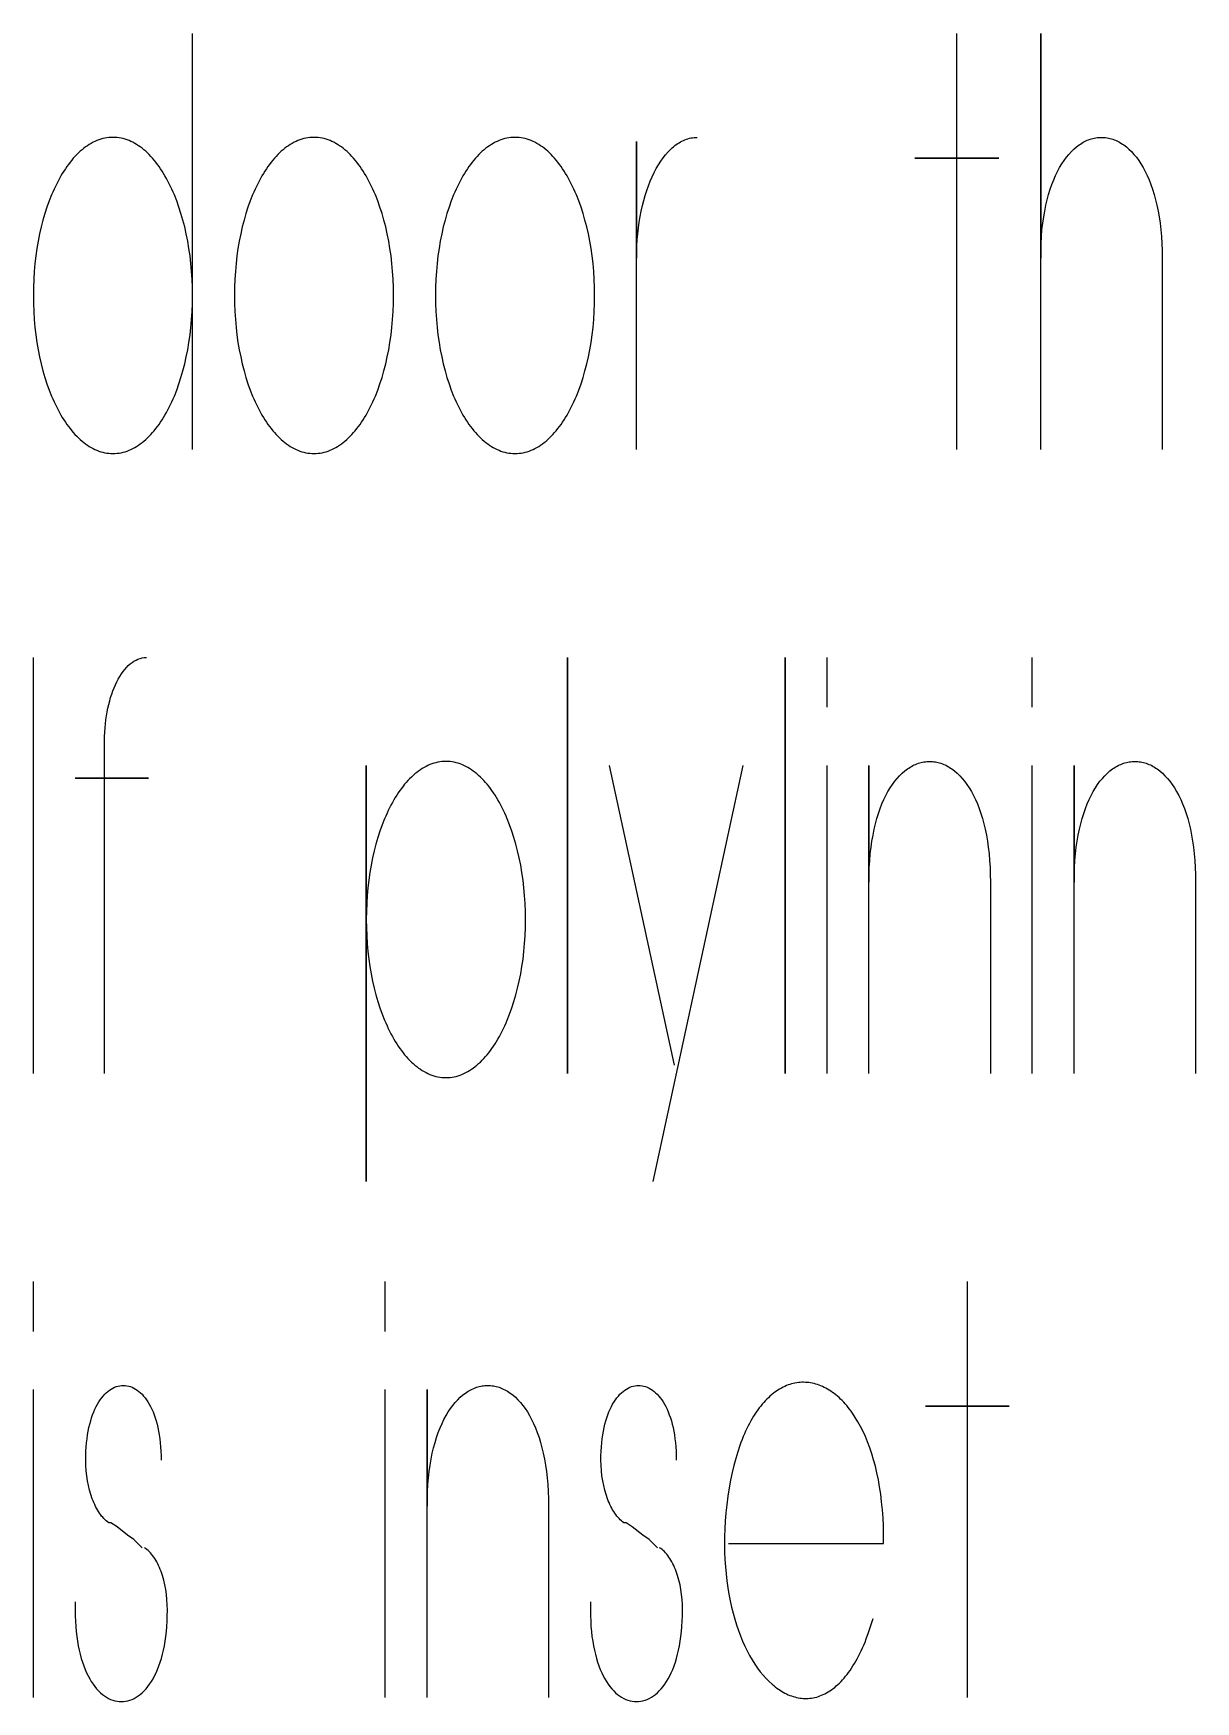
# Model space of a CAD drawing. Extents: x -841 to 6211, y -469 to 2808.
# Drawn here: x -777.2 to -618, y 1805.1 to 2033.7 of the extents above; entities that cross this region are included whole.
import ezdxf

# ---------------------------------------------------------------- set-up
doc = ezdxf.new("R2010")
doc.units = 0
doc.layers.add('T5_LOGOLAYER_21', color=18, linetype='CONTINUOUS')

msp = doc.modelspace()

# ---------------------------------------------------------------- linework, layer by layer
at = {"layer": 'T5_LOGOLAYER_21'}
for points in [[(-755.42, 1976.7), (-755.42, 1997.79), (-755.43, 1998.9), (-755.47, 2000), (-755.54, 2001.09), (-755.64, 2002.15), (-755.76, 2003.2), (-755.91, 2004.23), (-756.08, 2005.24), (-756.28, 2006.22), (-756.49, 2007.18), (-756.73, 2008.11), (-757, 2009.02), (-757.28, 2009.9), (-757.58, 2010.75), (-757.91, 2011.57), (-758.08, 2011.96), (-758.25, 2012.35), (-758.43, 2012.73), (-758.61, 2013.1), (-758.8, 2013.47), (-758.99, 2013.82), (-759.19, 2014.17), (-759.39, 2014.5), (-759.59, 2014.83), (-759.8, 2015.15), (-760.01, 2015.45), (-760.23, 2015.75), (-760.44, 2016.04), (-760.67, 2016.31), (-760.89, 2016.58), (-761.12, 2016.83), (-761.36, 2017.08), (-761.59, 2017.31), (-761.83, 2017.54), (-762.08, 2017.75), (-762.32, 2017.95), (-762.57, 2018.13), (-762.82, 2018.31), (-763.08, 2018.48), (-763.34, 2018.63), (-763.6, 2018.77), (-763.86, 2018.89), (-764.12, 2019.01), (-764.39, 2019.11), (-764.66, 2019.2), (-764.93, 2019.28), (-765.21, 2019.34), (-765.48, 2019.39), (-765.76, 2019.42), (-766.04, 2019.44), (-766.32, 2019.45), (-766.6, 2019.44), (-766.88, 2019.42), (-767.16, 2019.39), (-767.44, 2019.34), (-767.71, 2019.28), (-767.98, 2019.2), (-768.25, 2019.11), (-768.52, 2019.01), (-768.78, 2018.89), (-769.05, 2018.77), (-769.31, 2018.63), (-769.56, 2018.48), (-769.82, 2018.31), (-770.07, 2018.13), (-770.32, 2017.95), (-770.56, 2017.75), (-770.81, 2017.54), (-771.05, 2017.31), (-771.28, 2017.08), (-771.52, 2016.83), (-771.75, 2016.58), (-771.97, 2016.31), (-772.2, 2016.04), (-772.42, 2015.75), (-772.63, 2015.45), (-772.84, 2015.15), (-773.05, 2014.83), (-773.26, 2014.5), (-773.46, 2014.17), (-773.65, 2013.82), (-773.84, 2013.47), (-774.03, 2013.1), (-774.21, 2012.73), (-774.39, 2012.35), (-774.56, 2011.96), (-774.73, 2011.57), (-775.06, 2010.75), (-775.36, 2009.9), (-775.64, 2009.02), (-775.91, 2008.11), (-776.15, 2007.18), (-776.37, 2006.22), (-776.56, 2005.24), (-776.73, 2004.23), (-776.88, 2003.2), (-777, 2002.15), (-777.1, 2001.09), (-777.17, 2000), (-777.21, 1998.9), (-777.22, 1997.79), (-777.21, 1996.67), (-777.17, 1995.57), (-777.1, 1994.49), (-777, 1993.42), (-776.88, 1992.38), (-776.73, 1991.35), (-776.56, 1990.34), (-776.37, 1989.36), (-776.15, 1988.4), (-775.91, 1987.46), (-775.64, 1986.56), (-775.36, 1985.68), (-775.06, 1984.83), (-774.73, 1984.01), (-774.56, 1983.61), (-774.39, 1983.23), (-774.21, 1982.84), (-774.03, 1982.47), (-773.84, 1982.11), (-773.65, 1981.76), (-773.46, 1981.41), (-773.26, 1981.07), (-773.05, 1980.75), (-772.84, 1980.43), (-772.63, 1980.12), (-772.42, 1979.83), (-772.2, 1979.54), (-771.97, 1979.26), (-771.75, 1979), (-771.52, 1978.74), (-771.28, 1978.5), (-771.05, 1978.26), (-770.81, 1978.04), (-770.56, 1977.83), (-770.32, 1977.63), (-770.07, 1977.44), (-769.82, 1977.27), (-769.56, 1977.1), (-769.31, 1976.95), (-769.05, 1976.81), (-768.78, 1976.68), (-768.52, 1976.57), (-768.25, 1976.47), (-767.98, 1976.38), (-767.71, 1976.3), (-767.44, 1976.24), (-767.16, 1976.19), (-766.88, 1976.16), (-766.6, 1976.14), (-766.32, 1976.13), (-766.04, 1976.14), (-765.76, 1976.16), (-765.48, 1976.19), (-765.21, 1976.24), (-764.93, 1976.3), (-764.66, 1976.38), (-764.39, 1976.47), (-764.12, 1976.57), (-763.86, 1976.68), (-763.6, 1976.81), (-763.34, 1976.95), (-763.08, 1977.1), (-762.82, 1977.27), (-762.57, 1977.44), (-762.32, 1977.63), (-762.08, 1977.83), (-761.83, 1978.04), (-761.59, 1978.26), (-761.36, 1978.5), (-761.12, 1978.74), (-760.89, 1979), (-760.67, 1979.26), (-760.44, 1979.54), (-760.23, 1979.83), (-760.01, 1980.12), (-759.8, 1980.43), (-759.59, 1980.75), (-759.39, 1981.07), (-759.19, 1981.41), (-758.99, 1981.76), (-758.8, 1982.11), (-758.61, 1982.47), (-758.43, 1982.84), (-758.25, 1983.23), (-758.08, 1983.61), (-757.91, 1984.01), (-757.58, 1984.83), (-757.28, 1985.68), (-757, 1986.56), (-756.73, 1987.46), (-756.49, 1988.4), (-756.28, 1989.36), (-756.08, 1990.34), (-755.91, 1991.35), (-755.76, 1992.38), (-755.64, 1993.42), (-755.54, 1994.49), (-755.47, 1995.57), (-755.43, 1996.67), (-755.42, 1997.79), (-755.42, 2033.7)], [(-650.7, 1976.7), (-650.7, 2016.6), (-656.44, 2016.6), (-644.96, 2016.6), (-650.7, 2016.6), (-650.7, 2033.7)], [(-639.22, 1976.7), (-639.22, 2033.7), (-639.22, 2002.92), (-639.21, 2003.94), (-639.17, 2004.92), (-639.12, 2005.87), (-639.04, 2006.79), (-638.93, 2007.68), (-638.81, 2008.54), (-638.67, 2009.36), (-638.51, 2010.15), (-638.33, 2010.91), (-638.13, 2011.64), (-637.92, 2012.33), (-637.69, 2012.99), (-637.44, 2013.62), (-637.18, 2014.22), (-636.91, 2014.78), (-636.62, 2015.32), (-636.32, 2015.82), (-636.01, 2016.29), (-635.69, 2016.72), (-635.36, 2017.12), (-635.02, 2017.5), (-634.68, 2017.83), (-634.32, 2018.14), (-633.96, 2018.42), (-633.77, 2018.54), (-633.59, 2018.66), (-633.4, 2018.77), (-633.21, 2018.87), (-633.03, 2018.96), (-632.84, 2019.05), (-632.65, 2019.12), (-632.45, 2019.19), (-632.26, 2019.25), (-632.07, 2019.3), (-631.88, 2019.35), (-631.68, 2019.38), (-631.49, 2019.41), (-631.29, 2019.43), (-631.1, 2019.44), (-630.9, 2019.45), (-630.71, 2019.44), (-630.51, 2019.43), (-630.32, 2019.41), (-630.12, 2019.38), (-629.93, 2019.35), (-629.74, 2019.3), (-629.54, 2019.25), (-629.35, 2019.19), (-629.16, 2019.12), (-628.97, 2019.05), (-628.78, 2018.96), (-628.59, 2018.87), (-628.4, 2018.77), (-628.22, 2018.66), (-628.03, 2018.54), (-627.85, 2018.42), (-627.48, 2018.14), (-627.13, 2017.83), (-626.78, 2017.5), (-626.44, 2017.12), (-626.11, 2016.72), (-625.79, 2016.29), (-625.48, 2015.82), (-625.18, 2015.32), (-624.9, 2014.78), (-624.62, 2014.22), (-624.36, 2013.62), (-624.12, 2012.99), (-623.89, 2012.33), (-623.67, 2011.64), (-623.48, 2010.91), (-623.3, 2010.15), (-623.14, 2009.36), (-622.99, 2008.54), (-622.87, 2007.68), (-622.77, 2006.79), (-622.69, 2005.87), (-622.63, 2004.92), (-622.59, 2003.94), (-622.58, 2002.92), (-622.58, 1976.7)], [(-694.59, 1976.7), (-694.59, 2018.88), (-694.59, 2002.92), (-694.59, 2003.77), (-694.55, 2004.61), (-694.5, 2005.44), (-694.43, 2006.25), (-694.34, 2007.06), (-694.23, 2007.84), (-694.1, 2008.61), (-693.95, 2009.36), (-693.78, 2010.1), (-693.6, 2010.81), (-693.4, 2011.5), (-693.18, 2012.17), (-692.95, 2012.82), (-692.7, 2013.45), (-692.44, 2014.05), (-692.17, 2014.62), (-691.88, 2015.17), (-691.57, 2015.69), (-691.26, 2016.18), (-690.93, 2016.64), (-690.6, 2017.07), (-690.25, 2017.47), (-690.07, 2017.66), (-689.89, 2017.83), (-689.7, 2018), (-689.52, 2018.16), (-689.33, 2018.32), (-689.14, 2018.46), (-688.95, 2018.59), (-688.75, 2018.72), (-688.56, 2018.83), (-688.36, 2018.94), (-688.16, 2019.04), (-687.95, 2019.12), (-687.75, 2019.2), (-687.54, 2019.27), (-687.34, 2019.32), (-687.13, 2019.37), (-686.92, 2019.4), (-686.7, 2019.43), (-686.49, 2019.44), (-686.27, 2019.45)], [(-777.22, 1891.2), (-777.22, 1948.2)], [(-767.47, 1891.2), (-767.47, 1931.67), (-771.49, 1931.67), (-761.44, 1931.67), (-767.47, 1931.67), (-767.47, 1936.8), (-767.46, 1937.38), (-767.44, 1937.96), (-767.4, 1938.53), (-767.35, 1939.09), (-767.29, 1939.65), (-767.21, 1940.19), (-767.12, 1940.72), (-767.02, 1941.23), (-766.9, 1941.74), (-766.77, 1942.23), (-766.64, 1942.71), (-766.49, 1943.17), (-766.33, 1943.61), (-766.16, 1944.05), (-765.98, 1944.46), (-765.79, 1944.85), (-765.59, 1945.23), (-765.38, 1945.59), (-765.16, 1945.93), (-764.94, 1946.25), (-764.7, 1946.54), (-764.46, 1946.82), (-764.22, 1947.07), (-763.96, 1947.3), (-763.7, 1947.5), (-763.44, 1947.68), (-763.16, 1947.84), (-762.89, 1947.96), (-762.6, 1948.06), (-762.32, 1948.14), (-762.03, 1948.18), (-761.73, 1948.2)], [(-668.49, 1941.36), (-668.49, 1948.2)], [(-640.37, 1941.36), (-640.37, 1948.2)], [(-662.75, 1891.2), (-662.75, 1933.38), (-662.75, 1917.42), (-662.74, 1918.44), (-662.7, 1919.42), (-662.64, 1920.37), (-662.56, 1921.29), (-662.46, 1922.18), (-662.34, 1923.04), (-662.19, 1923.86), (-662.03, 1924.65), (-661.85, 1925.41), (-661.66, 1926.14), (-661.44, 1926.83), (-661.21, 1927.49), (-660.97, 1928.12), (-660.71, 1928.72), (-660.43, 1929.28), (-660.15, 1929.82), (-659.85, 1930.32), (-659.54, 1930.78), (-659.22, 1931.22), (-658.89, 1931.62), (-658.55, 1931.99), (-658.2, 1932.33), (-657.85, 1932.64), (-657.48, 1932.92), (-657.3, 1933.04), (-657.11, 1933.16), (-656.93, 1933.27), (-656.74, 1933.37), (-656.55, 1933.46), (-656.36, 1933.54), (-656.17, 1933.62), (-655.98, 1933.69), (-655.79, 1933.75), (-655.59, 1933.8), (-655.4, 1933.85), (-655.21, 1933.88), (-655.01, 1933.91), (-654.82, 1933.93), (-654.62, 1933.94), (-654.43, 1933.95), (-654.23, 1933.94), (-654.04, 1933.93), (-653.84, 1933.91), (-653.65, 1933.88), (-653.46, 1933.85), (-653.26, 1933.8), (-653.07, 1933.75), (-652.88, 1933.69), (-652.68, 1933.62), (-652.49, 1933.54), (-652.3, 1933.46), (-652.12, 1933.37), (-651.93, 1933.27), (-651.74, 1933.16), (-651.56, 1933.04), (-651.37, 1932.92), (-651.01, 1932.64), (-650.66, 1932.33), (-650.31, 1931.99), (-649.97, 1931.62), (-649.64, 1931.22), (-649.32, 1930.78), (-649.01, 1930.32), (-648.71, 1929.82), (-648.42, 1929.28), (-648.15, 1928.72), (-647.89, 1928.12), (-647.64, 1927.49), (-647.41, 1926.83), (-647.2, 1926.14), (-647, 1925.41), (-646.82, 1924.65), (-646.66, 1923.86), (-646.52, 1923.04), (-646.4, 1922.18), (-646.29, 1921.29), (-646.21, 1920.37), (-646.16, 1919.42), (-646.12, 1918.44), (-646.11, 1917.42), (-646.11, 1891.2)], [(-634.63, 1891.2), (-634.63, 1933.38), (-634.63, 1917.42), (-634.62, 1918.44), (-634.58, 1919.42), (-634.53, 1920.37), (-634.44, 1921.29), (-634.34, 1922.18), (-634.22, 1923.04), (-634.08, 1923.86), (-633.92, 1924.65), (-633.74, 1925.41), (-633.54, 1926.14), (-633.33, 1926.83), (-633.1, 1927.49), (-632.85, 1928.12), (-632.59, 1928.72), (-632.32, 1929.28), (-632.03, 1929.82), (-631.73, 1930.32), (-631.42, 1930.78), (-631.1, 1931.22), (-630.77, 1931.62), (-630.43, 1931.99), (-630.08, 1932.33), (-629.73, 1932.64), (-629.37, 1932.92), (-629.18, 1933.04), (-629, 1933.16), (-628.81, 1933.27), (-628.62, 1933.37), (-628.44, 1933.46), (-628.25, 1933.54), (-628.06, 1933.62), (-627.86, 1933.69), (-627.67, 1933.75), (-627.48, 1933.8), (-627.28, 1933.85), (-627.09, 1933.88), (-626.9, 1933.91), (-626.7, 1933.93), (-626.51, 1933.94), (-626.31, 1933.95), (-626.12, 1933.94), (-625.92, 1933.93), (-625.73, 1933.91), (-625.53, 1933.88), (-625.34, 1933.85), (-625.14, 1933.8), (-624.95, 1933.75), (-624.76, 1933.69), (-624.57, 1933.62), (-624.38, 1933.54), (-624.19, 1933.46), (-624, 1933.37), (-623.81, 1933.27), (-623.63, 1933.16), (-623.44, 1933.04), (-623.26, 1932.92), (-622.89, 1932.64), (-622.54, 1932.33), (-622.19, 1931.99), (-621.85, 1931.62), (-621.52, 1931.22), (-621.2, 1930.78), (-620.89, 1930.32), (-620.59, 1929.82), (-620.31, 1929.28), (-620.03, 1928.72), (-619.77, 1928.12), (-619.53, 1927.49), (-619.3, 1926.83), (-619.08, 1926.14), (-618.89, 1925.41), (-618.71, 1924.65), (-618.54, 1923.86), (-618.4, 1923.04), (-618.28, 1922.18), (-618.18, 1921.29), (-618.1, 1920.37), (-618.04, 1919.42), (-618, 1918.44), (-617.99, 1917.42), (-617.99, 1891.2)], [(-698.32, 1933.38), (-689.43, 1892.34)], [(-692.3, 1876.38), (-679.96, 1933.38)], [(-668.49, 1891.2), (-668.49, 1933.38)], [(-640.37, 1891.2), (-640.37, 1933.38)], [(-777.22, 1855.86), (-777.22, 1862.7)], [(-729.02, 1855.86), (-729.02, 1862.7)], [(-649.26, 1805.7), (-649.26, 1845.6), (-655, 1845.6), (-643.53, 1845.6), (-649.26, 1845.6), (-649.26, 1862.7)], [(-777.22, 1805.7), (-777.22, 1847.88)], [(-762.3, 1826.22), (-763.45, 1827.36), (-764.31, 1827.93), (-765.75, 1829.07), (-766.61, 1829.64), (-766.89, 1829.64), (-767.07, 1829.76), (-767.23, 1829.9), (-767.4, 1830.05), (-767.56, 1830.21), (-767.72, 1830.38), (-767.87, 1830.56), (-768.02, 1830.76), (-768.16, 1830.96), (-768.3, 1831.17), (-768.44, 1831.4), (-768.57, 1831.63), (-768.69, 1831.87), (-768.81, 1832.13), (-768.93, 1832.39), (-769.04, 1832.65), (-769.15, 1832.93), (-769.34, 1833.51), (-769.52, 1834.11), (-769.67, 1834.74), (-769.8, 1835.39), (-769.9, 1836.07), (-769.98, 1836.76), (-770.03, 1837.47), (-770.05, 1838.19), (-770.04, 1838.82), (-770.02, 1839.43), (-769.98, 1840.02), (-769.93, 1840.59), (-769.87, 1841.14), (-769.8, 1841.67), (-769.71, 1842.19), (-769.61, 1842.68), (-769.5, 1843.15), (-769.37, 1843.6), (-769.24, 1844.03), (-769.1, 1844.44), (-768.95, 1844.83), (-768.78, 1845.2), (-768.61, 1845.55), (-768.44, 1845.88), (-768.25, 1846.19), (-768.06, 1846.48), (-767.86, 1846.75), (-767.66, 1847), (-767.44, 1847.24), (-767.23, 1847.45), (-767.01, 1847.64), (-766.78, 1847.81), (-766.55, 1847.96), (-766.32, 1848.09), (-766.09, 1848.2), (-765.85, 1848.29), (-765.61, 1848.36), (-765.37, 1848.41), (-765.13, 1848.44), (-764.89, 1848.45), (-764.64, 1848.44), (-764.4, 1848.41), (-764.16, 1848.36), (-763.92, 1848.29), (-763.69, 1848.2), (-763.45, 1848.09), (-763.22, 1847.96), (-762.99, 1847.81), (-762.77, 1847.64), (-762.54, 1847.45), (-762.33, 1847.24), (-762.12, 1847), (-761.91, 1846.75), (-761.71, 1846.48), (-761.52, 1846.19), (-761.34, 1845.88), (-761.16, 1845.55), (-760.99, 1845.2), (-760.83, 1844.83), (-760.68, 1844.44), (-760.53, 1844.03), (-760.4, 1843.6), (-760.28, 1843.15), (-760.17, 1842.68), (-760.07, 1842.19), (-759.98, 1841.67), (-759.9, 1841.14), (-759.84, 1840.59), (-759.79, 1840.02), (-759.75, 1839.43), (-759.73, 1838.82), (-759.72, 1838.19)], [(-729.02, 1805.7), (-729.02, 1847.88)], [(-723.29, 1805.7), (-723.29, 1847.88), (-723.29, 1831.92), (-723.27, 1832.93), (-723.24, 1833.92), (-723.18, 1834.87), (-723.1, 1835.79), (-723, 1836.68), (-722.87, 1837.53), (-722.73, 1838.36), (-722.57, 1839.15), (-722.39, 1839.91), (-722.19, 1840.63), (-721.98, 1841.33), (-721.75, 1841.99), (-721.5, 1842.62), (-721.24, 1843.22), (-720.97, 1843.78), (-720.69, 1844.31), (-720.39, 1844.82), (-720.08, 1845.28), (-719.76, 1845.72), (-719.43, 1846.12), (-719.09, 1846.49), (-718.74, 1846.83), (-718.38, 1847.14), (-718.02, 1847.41), (-717.84, 1847.54), (-717.65, 1847.66), (-717.47, 1847.77), (-717.28, 1847.87), (-717.09, 1847.96), (-716.9, 1848.04), (-716.71, 1848.12), (-716.52, 1848.19), (-716.32, 1848.25), (-716.13, 1848.3), (-715.94, 1848.35), (-715.74, 1848.38), (-715.55, 1848.41), (-715.35, 1848.43), (-715.16, 1848.44), (-714.97, 1848.45), (-714.77, 1848.44), (-714.58, 1848.43), (-714.38, 1848.41), (-714.19, 1848.38), (-713.99, 1848.35), (-713.8, 1848.3), (-713.61, 1848.25), (-713.41, 1848.19), (-713.22, 1848.12), (-713.03, 1848.04), (-712.84, 1847.96), (-712.65, 1847.87), (-712.46, 1847.77), (-712.28, 1847.66), (-712.09, 1847.54), (-711.91, 1847.41), (-711.55, 1847.14), (-711.19, 1846.83), (-710.84, 1846.49), (-710.5, 1846.12), (-710.17, 1845.72), (-709.85, 1845.28), (-709.54, 1844.82), (-709.24, 1844.31), (-708.96, 1843.78), (-708.69, 1843.22), (-708.43, 1842.62), (-708.18, 1841.99), (-707.95, 1841.33), (-707.74, 1840.63), (-707.54, 1839.91), (-707.36, 1839.15), (-707.2, 1838.36), (-707.06, 1837.53), (-706.93, 1836.68), (-706.83, 1835.79), (-706.75, 1834.87), (-706.69, 1833.92), (-706.66, 1832.93), (-706.64, 1831.92), (-706.64, 1805.7)], [(-691.73, 1826.22), (-692.87, 1827.36), (-693.73, 1827.93), (-695.17, 1829.07), (-696.03, 1829.64), (-696.32, 1829.64), (-696.49, 1829.76), (-696.66, 1829.9), (-696.82, 1830.05), (-696.98, 1830.21), (-697.14, 1830.38), (-697.29, 1830.56), (-697.44, 1830.76), (-697.58, 1830.96), (-697.72, 1831.17), (-697.86, 1831.4), (-697.99, 1831.63), (-698.11, 1831.87), (-698.23, 1832.13), (-698.35, 1832.39), (-698.46, 1832.65), (-698.57, 1832.93), (-698.76, 1833.51), (-698.94, 1834.11), (-699.09, 1834.74), (-699.22, 1835.39), (-699.32, 1836.07), (-699.4, 1836.76), (-699.45, 1837.47), (-699.47, 1838.19), (-699.46, 1838.82), (-699.44, 1839.43), (-699.41, 1840.02), (-699.36, 1840.59), (-699.29, 1841.14), (-699.22, 1841.67), (-699.13, 1842.19), (-699.03, 1842.68), (-698.92, 1843.15), (-698.79, 1843.6), (-698.66, 1844.03), (-698.52, 1844.44), (-698.37, 1844.83), (-698.21, 1845.2), (-698.04, 1845.55), (-697.86, 1845.88), (-697.67, 1846.19), (-697.48, 1846.48), (-697.28, 1846.75), (-697.08, 1847), (-696.87, 1847.24), (-696.65, 1847.45), (-696.43, 1847.64), (-696.2, 1847.81), (-695.98, 1847.96), (-695.74, 1848.09), (-695.51, 1848.2), (-695.27, 1848.29), (-695.03, 1848.36), (-694.79, 1848.41), (-694.55, 1848.44), (-694.31, 1848.45), (-694.07, 1848.44), (-693.82, 1848.41), (-693.58, 1848.36), (-693.34, 1848.29), (-693.11, 1848.2), (-692.87, 1848.09), (-692.64, 1847.96), (-692.41, 1847.81), (-692.19, 1847.64), (-691.97, 1847.45), (-691.75, 1847.24), (-691.54, 1847), (-691.33, 1846.75), (-691.14, 1846.48), (-690.94, 1846.19), (-690.76, 1845.88), (-690.58, 1845.55), (-690.41, 1845.2), (-690.25, 1844.83), (-690.1, 1844.44), (-689.95, 1844.03), (-689.82, 1843.6), (-689.7, 1843.15), (-689.59, 1842.68), (-689.49, 1842.19), (-689.4, 1841.67), (-689.32, 1841.14), (-689.26, 1840.59), (-689.21, 1840.02), (-689.17, 1839.43), (-689.15, 1838.82), (-689.14, 1838.19)], [(-681.97, 1826.79), (-660.74, 1826.79), (-660.74, 1827.99), (-660.77, 1829.16), (-660.82, 1830.3), (-660.9, 1831.41), (-661.01, 1832.49), (-661.14, 1833.53), (-661.29, 1834.54), (-661.46, 1835.52), (-661.66, 1836.47), (-661.87, 1837.38), (-662.11, 1838.26), (-662.37, 1839.1), (-662.64, 1839.92), (-662.93, 1840.7), (-663.24, 1841.44), (-663.56, 1842.15), (-663.9, 1842.83), (-664.26, 1843.47), (-664.63, 1844.07), (-665.01, 1844.65), (-665.2, 1844.92), (-665.4, 1845.18), (-665.6, 1845.44), (-665.8, 1845.68), (-666.01, 1845.92), (-666.21, 1846.15), (-666.42, 1846.37), (-666.64, 1846.58), (-666.85, 1846.78), (-667.07, 1846.97), (-667.29, 1847.15), (-667.51, 1847.33), (-667.73, 1847.49), (-667.96, 1847.65), (-668.18, 1847.8), (-668.41, 1847.93), (-668.64, 1848.06), (-668.87, 1848.18), (-669.1, 1848.29), (-669.33, 1848.39), (-669.57, 1848.48), (-669.8, 1848.56), (-670.04, 1848.64), (-670.27, 1848.7), (-670.51, 1848.75), (-670.75, 1848.8), (-670.98, 1848.83), (-671.22, 1848.86), (-671.46, 1848.87), (-671.7, 1848.88), (-671.93, 1848.88), (-672.17, 1848.87), (-672.41, 1848.84), (-672.65, 1848.81), (-672.88, 1848.77), (-673.12, 1848.72), (-673.35, 1848.66), (-673.59, 1848.59), (-673.82, 1848.51), (-674.06, 1848.42), (-674.29, 1848.32), (-674.52, 1848.21), (-674.75, 1848.09), (-674.98, 1847.96), (-675.21, 1847.82), (-675.43, 1847.67), (-675.66, 1847.51), (-675.88, 1847.34), (-676.1, 1847.16), (-676.32, 1846.97), (-676.53, 1846.77), (-676.75, 1846.56), (-676.96, 1846.34), (-677.17, 1846.11), (-677.38, 1845.87), (-677.58, 1845.62), (-677.79, 1845.36), (-677.99, 1845.09), (-678.18, 1844.81), (-678.38, 1844.52), (-678.57, 1844.22), (-678.76, 1843.91), (-678.94, 1843.59), (-679.12, 1843.25), (-679.3, 1842.91), (-679.47, 1842.56), (-679.64, 1842.2), (-679.81, 1841.82), (-679.97, 1841.44), (-680.13, 1841.04), (-680.29, 1840.64), (-680.44, 1840.22), (-680.73, 1839.36), (-681, 1838.45), (-681.26, 1837.5), (-681.49, 1836.51), (-681.7, 1835.47), (-681.9, 1834.4), (-682.07, 1833.27), (-682.22, 1832.11), (-682.34, 1830.98), (-682.43, 1829.87), (-682.49, 1828.78), (-682.52, 1827.7), (-682.53, 1826.65), (-682.52, 1825.61), (-682.48, 1824.59), (-682.42, 1823.6), (-682.33, 1822.62), (-682.22, 1821.67), (-682.09, 1820.74), (-681.94, 1819.83), (-681.77, 1818.94), (-681.58, 1818.07), (-681.37, 1817.24), (-681.14, 1816.42), (-680.9, 1815.63), (-680.63, 1814.87), (-680.36, 1814.13), (-680.06, 1813.42), (-679.75, 1812.73), (-679.43, 1812.07), (-679.09, 1811.45), (-678.75, 1810.85), (-678.39, 1810.28), (-678.01, 1809.73), (-677.63, 1809.22), (-677.24, 1808.74), (-676.83, 1808.3), (-676.42, 1807.88), (-676, 1807.5), (-675.79, 1807.32), (-675.58, 1807.15), (-675.36, 1806.98), (-675.15, 1806.83), (-674.93, 1806.68), (-674.71, 1806.55), (-674.49, 1806.42), (-674.26, 1806.3), (-674.04, 1806.19), (-673.81, 1806.08), (-673.59, 1805.99), (-673.36, 1805.91), (-673.13, 1805.83), (-672.91, 1805.77), (-672.68, 1805.71), (-672.45, 1805.66), (-672.22, 1805.62), (-671.99, 1805.59), (-671.76, 1805.57), (-671.53, 1805.56), (-671.3, 1805.56), (-671.07, 1805.57), (-670.83, 1805.59), (-670.6, 1805.62), (-670.37, 1805.66), (-670.14, 1805.71), (-669.91, 1805.76), (-669.68, 1805.83), (-669.46, 1805.91), (-669.23, 1806), (-669, 1806.1), (-668.77, 1806.21), (-668.55, 1806.33), (-668.32, 1806.46), (-668.1, 1806.6), (-667.88, 1806.75), (-667.66, 1806.91), (-667.44, 1807.08), (-667.22, 1807.27), (-667, 1807.46), (-666.79, 1807.67), (-666.57, 1807.88), (-666.36, 1808.11), (-666.15, 1808.35), (-665.94, 1808.6), (-665.74, 1808.86), (-665.53, 1809.13), (-665.33, 1809.41), (-665.13, 1809.71), (-664.94, 1810.01), (-664.74, 1810.33), (-664.55, 1810.66), (-664.36, 1811), (-664.17, 1811.35), (-663.99, 1811.72), (-663.81, 1812.09), (-663.63, 1812.48), (-663.46, 1812.88), (-663.28, 1813.29), (-663.11, 1813.72), (-662.79, 1814.61), (-662.47, 1815.54), (-662.17, 1816.53)], [(-771.49, 1818.81), (-771.49, 1817.67), (-771.48, 1816.9), (-771.45, 1816.15), (-771.4, 1815.43), (-771.34, 1814.73), (-771.27, 1814.05), (-771.17, 1813.41), (-771.07, 1812.78), (-770.94, 1812.18), (-770.81, 1811.61), (-770.66, 1811.05), (-770.49, 1810.53), (-770.32, 1810.03), (-770.13, 1809.55), (-769.94, 1809.09), (-769.73, 1808.67), (-769.51, 1808.26), (-769.29, 1807.88), (-769.05, 1807.53), (-768.81, 1807.2), (-768.56, 1806.89), (-768.3, 1806.61), (-768.04, 1806.35), (-767.77, 1806.12), (-767.49, 1805.91), (-767.21, 1805.73), (-766.93, 1805.57), (-766.64, 1805.43), (-766.35, 1805.32), (-766.06, 1805.24), (-765.76, 1805.18), (-765.47, 1805.14), (-765.17, 1805.13), (-764.88, 1805.14), (-764.58, 1805.18), (-764.29, 1805.24), (-764, 1805.32), (-763.71, 1805.43), (-763.42, 1805.57), (-763.14, 1805.73), (-762.86, 1805.91), (-762.58, 1806.12), (-762.31, 1806.35), (-762.05, 1806.61), (-761.79, 1806.89), (-761.54, 1807.2), (-761.3, 1807.53), (-761.06, 1807.88), (-760.83, 1808.26), (-760.62, 1808.67), (-760.41, 1809.09), (-760.21, 1809.55), (-760.03, 1810.03), (-759.85, 1810.53), (-759.69, 1811.05), (-759.54, 1811.61), (-759.4, 1812.18), (-759.28, 1812.78), (-759.17, 1813.41), (-759.08, 1814.05), (-759, 1814.73), (-758.94, 1815.43), (-758.9, 1816.15), (-758.87, 1816.9), (-758.86, 1817.67), (-758.88, 1818.4), (-758.92, 1819.11), (-758.99, 1819.81), (-759.09, 1820.49), (-759.21, 1821.15), (-759.36, 1821.79), (-759.44, 1822.09), (-759.53, 1822.39), (-759.63, 1822.69), (-759.73, 1822.97), (-759.84, 1823.25), (-759.95, 1823.52), (-760.07, 1823.78), (-760.19, 1824.03), (-760.32, 1824.27), (-760.45, 1824.51), (-760.59, 1824.73), (-760.73, 1824.94), (-760.88, 1825.14), (-761.03, 1825.33), (-761.18, 1825.51), (-761.34, 1825.68), (-761.5, 1825.83), (-761.67, 1825.97), (-761.84, 1826.1), (-762.02, 1826.22)], [(-700.91, 1818.81), (-700.91, 1817.67), (-700.9, 1816.9), (-700.87, 1816.15), (-700.83, 1815.43), (-700.76, 1814.73), (-700.69, 1814.05), (-700.59, 1813.41), (-700.49, 1812.78), (-700.36, 1812.18), (-700.23, 1811.61), (-700.08, 1811.05), (-699.92, 1810.53), (-699.74, 1810.03), (-699.56, 1809.55), (-699.36, 1809.09), (-699.15, 1808.67), (-698.93, 1808.26), (-698.71, 1807.88), (-698.47, 1807.53), (-698.23, 1807.2), (-697.98, 1806.89), (-697.72, 1806.61), (-697.46, 1806.35), (-697.19, 1806.12), (-696.91, 1805.91), (-696.63, 1805.73), (-696.35, 1805.57), (-696.06, 1805.43), (-695.77, 1805.32), (-695.48, 1805.24), (-695.19, 1805.18), (-694.89, 1805.14), (-694.59, 1805.13), (-694.3, 1805.14), (-694, 1805.18), (-693.71, 1805.24), (-693.42, 1805.32), (-693.13, 1805.43), (-692.84, 1805.57), (-692.56, 1805.73), (-692.28, 1805.91), (-692, 1806.12), (-691.73, 1806.35), (-691.47, 1806.61), (-691.21, 1806.89), (-690.96, 1807.2), (-690.72, 1807.53), (-690.48, 1807.88), (-690.26, 1808.26), (-690.04, 1808.67), (-689.83, 1809.09), (-689.63, 1809.55), (-689.45, 1810.03), (-689.27, 1810.53), (-689.11, 1811.05), (-688.96, 1811.61), (-688.83, 1812.18), (-688.7, 1812.78), (-688.59, 1813.41), (-688.5, 1814.05), (-688.42, 1814.73), (-688.36, 1815.43), (-688.32, 1816.15), (-688.29, 1816.9), (-688.28, 1817.67), (-688.3, 1818.4), (-688.34, 1819.11), (-688.41, 1819.81), (-688.51, 1820.49), (-688.63, 1821.15), (-688.78, 1821.79), (-688.87, 1822.09), (-688.96, 1822.39), (-689.05, 1822.69), (-689.15, 1822.97), (-689.26, 1823.25), (-689.37, 1823.52), (-689.49, 1823.78), (-689.61, 1824.03), (-689.74, 1824.27), (-689.87, 1824.51), (-690.01, 1824.73), (-690.15, 1824.94), (-690.3, 1825.14), (-690.45, 1825.33), (-690.6, 1825.51), (-690.76, 1825.68), (-690.93, 1825.83), (-691.09, 1825.97), (-691.26, 1826.1), (-691.44, 1826.22)]]:
    msp.add_lwpolyline(points, dxfattribs=at)
for points in [[(-738.78, 1976.13), (-738.5, 1976.14), (-738.22, 1976.16), (-737.94, 1976.19), (-737.66, 1976.24), (-737.39, 1976.3), (-737.12, 1976.38), (-736.85, 1976.47), (-736.58, 1976.57), (-736.32, 1976.68), (-736.05, 1976.81), (-735.79, 1976.95), (-735.54, 1977.1), (-735.28, 1977.27), (-735.03, 1977.44), (-734.78, 1977.63), (-734.53, 1977.83), (-734.29, 1978.04), (-734.05, 1978.26), (-733.81, 1978.5), (-733.58, 1978.74), (-733.35, 1979), (-733.12, 1979.26), (-732.9, 1979.54), (-732.68, 1979.83), (-732.47, 1980.12), (-732.26, 1980.43), (-732.05, 1980.75), (-731.84, 1981.07), (-731.64, 1981.41), (-731.45, 1981.76), (-731.26, 1982.11), (-731.07, 1982.47), (-730.89, 1982.84), (-730.71, 1983.23), (-730.53, 1983.61), (-730.37, 1984.01), (-730.04, 1984.83), (-729.74, 1985.68), (-729.45, 1986.56), (-729.19, 1987.46), (-728.95, 1988.4), (-728.73, 1989.36), (-728.54, 1990.34), (-728.37, 1991.35), (-728.22, 1992.38), (-728.1, 1993.42), (-728, 1994.49), (-727.93, 1995.57), (-727.89, 1996.67), (-727.88, 1997.79), (-727.89, 1998.9), (-727.93, 2000), (-728, 2001.09), (-728.1, 2002.15), (-728.22, 2003.2), (-728.37, 2004.23), (-728.54, 2005.24), (-728.73, 2006.22), (-728.95, 2007.18), (-729.19, 2008.11), (-729.45, 2009.02), (-729.74, 2009.9), (-730.04, 2010.75), (-730.37, 2011.57), (-730.53, 2011.96), (-730.71, 2012.35), (-730.89, 2012.73), (-731.07, 2013.1), (-731.26, 2013.47), (-731.45, 2013.82), (-731.64, 2014.17), (-731.84, 2014.5), (-732.05, 2014.83), (-732.26, 2015.15), (-732.47, 2015.45), (-732.68, 2015.75), (-732.9, 2016.04), (-733.12, 2016.31), (-733.35, 2016.58), (-733.58, 2016.83), (-733.81, 2017.08), (-734.05, 2017.31), (-734.29, 2017.54), (-734.53, 2017.75), (-734.78, 2017.95), (-735.03, 2018.13), (-735.28, 2018.31), (-735.54, 2018.48), (-735.79, 2018.63), (-736.05, 2018.77), (-736.32, 2018.89), (-736.58, 2019.01), (-736.85, 2019.11), (-737.12, 2019.2), (-737.39, 2019.28), (-737.66, 2019.34), (-737.94, 2019.39), (-738.22, 2019.42), (-738.5, 2019.44), (-738.78, 2019.45), (-739.06, 2019.44), (-739.34, 2019.42), (-739.62, 2019.39), (-739.89, 2019.34), (-740.17, 2019.28), (-740.44, 2019.2), (-740.71, 2019.11), (-740.98, 2019.01), (-741.24, 2018.89), (-741.5, 2018.77), (-741.76, 2018.63), (-742.02, 2018.48), (-742.27, 2018.31), (-742.53, 2018.13), (-742.78, 2017.95), (-743.02, 2017.75), (-743.26, 2017.54), (-743.5, 2017.31), (-743.74, 2017.08), (-743.97, 2016.83), (-744.2, 2016.58), (-744.43, 2016.31), (-744.65, 2016.04), (-744.87, 2015.75), (-745.09, 2015.45), (-745.3, 2015.15), (-745.51, 2014.83), (-745.71, 2014.5), (-745.91, 2014.17), (-746.11, 2013.82), (-746.3, 2013.47), (-746.49, 2013.1), (-746.67, 2012.73), (-746.85, 2012.35), (-747.02, 2011.96), (-747.19, 2011.57), (-747.51, 2010.75), (-747.82, 2009.9), (-748.1, 2009.02), (-748.36, 2008.11), (-748.61, 2007.18), (-748.82, 2006.22), (-749.02, 2005.24), (-749.19, 2004.23), (-749.34, 2003.2), (-749.46, 2002.15), (-749.55, 2001.09), (-749.62, 2000), (-749.67, 1998.9), (-749.68, 1997.79), (-749.67, 1996.67), (-749.62, 1995.57), (-749.55, 1994.49), (-749.46, 1993.42), (-749.34, 1992.38), (-749.19, 1991.35), (-749.02, 1990.34), (-748.82, 1989.36), (-748.61, 1988.4), (-748.36, 1987.46), (-748.1, 1986.56), (-747.82, 1985.68), (-747.51, 1984.83), (-747.19, 1984.01), (-747.02, 1983.61), (-746.85, 1983.23), (-746.67, 1982.84), (-746.49, 1982.47), (-746.3, 1982.11), (-746.11, 1981.76), (-745.91, 1981.41), (-745.71, 1981.07), (-745.51, 1980.75), (-745.3, 1980.43), (-745.09, 1980.12), (-744.87, 1979.83), (-744.65, 1979.54), (-744.43, 1979.26), (-744.2, 1979), (-743.97, 1978.74), (-743.74, 1978.5), (-743.5, 1978.26), (-743.26, 1978.04), (-743.02, 1977.83), (-742.78, 1977.63), (-742.53, 1977.44), (-742.27, 1977.27), (-742.02, 1977.1), (-741.76, 1976.95), (-741.5, 1976.81), (-741.24, 1976.68), (-740.98, 1976.57), (-740.71, 1976.47), (-740.44, 1976.38), (-740.17, 1976.3), (-739.89, 1976.24), (-739.62, 1976.19), (-739.34, 1976.16), (-739.06, 1976.14)], [(-711.24, 1976.13), (-710.95, 1976.14), (-710.67, 1976.16), (-710.4, 1976.19), (-710.12, 1976.24), (-709.85, 1976.3), (-709.57, 1976.38), (-709.31, 1976.47), (-709.04, 1976.57), (-708.77, 1976.68), (-708.51, 1976.81), (-708.25, 1976.95), (-707.99, 1977.1), (-707.74, 1977.27), (-707.49, 1977.44), (-707.24, 1977.63), (-706.99, 1977.83), (-706.75, 1978.04), (-706.51, 1978.26), (-706.27, 1978.5), (-706.04, 1978.74), (-705.81, 1979), (-705.58, 1979.26), (-705.36, 1979.54), (-705.14, 1979.83), (-704.92, 1980.12), (-704.71, 1980.43), (-704.5, 1980.75), (-704.3, 1981.07), (-704.1, 1981.41), (-703.9, 1981.76), (-703.71, 1982.11), (-703.53, 1982.47), (-703.34, 1982.84), (-703.17, 1983.23), (-702.99, 1983.61), (-702.82, 1984.01), (-702.5, 1984.83), (-702.19, 1985.68), (-701.91, 1986.56), (-701.65, 1987.46), (-701.41, 1988.4), (-701.19, 1989.36), (-700.99, 1990.34), (-700.82, 1991.35), (-700.68, 1992.38), (-700.55, 1993.42), (-700.46, 1994.49), (-700.39, 1995.57), (-700.35, 1996.67), (-700.33, 1997.79), (-700.35, 1998.9), (-700.39, 2000), (-700.46, 2001.09), (-700.55, 2002.15), (-700.68, 2003.2), (-700.82, 2004.23), (-700.99, 2005.24), (-701.19, 2006.22), (-701.41, 2007.18), (-701.65, 2008.11), (-701.91, 2009.02), (-702.19, 2009.9), (-702.5, 2010.75), (-702.82, 2011.57), (-702.99, 2011.96), (-703.17, 2012.35), (-703.34, 2012.73), (-703.53, 2013.1), (-703.71, 2013.47), (-703.9, 2013.82), (-704.1, 2014.17), (-704.3, 2014.5), (-704.5, 2014.83), (-704.71, 2015.15), (-704.92, 2015.45), (-705.14, 2015.75), (-705.36, 2016.04), (-705.58, 2016.31), (-705.81, 2016.58), (-706.04, 2016.83), (-706.27, 2017.08), (-706.51, 2017.31), (-706.75, 2017.54), (-706.99, 2017.75), (-707.24, 2017.95), (-707.49, 2018.13), (-707.74, 2018.31), (-707.99, 2018.48), (-708.25, 2018.63), (-708.51, 2018.77), (-708.77, 2018.89), (-709.04, 2019.01), (-709.31, 2019.11), (-709.57, 2019.2), (-709.85, 2019.28), (-710.12, 2019.34), (-710.4, 2019.39), (-710.67, 2019.42), (-710.95, 2019.44), (-711.24, 2019.45), (-711.52, 2019.44), (-711.8, 2019.42), (-712.07, 2019.39), (-712.35, 2019.34), (-712.62, 2019.28), (-712.9, 2019.2), (-713.17, 2019.11), (-713.43, 2019.01), (-713.7, 2018.89), (-713.96, 2018.77), (-714.22, 2018.63), (-714.48, 2018.48), (-714.73, 2018.31), (-714.98, 2018.13), (-715.23, 2017.95), (-715.48, 2017.75), (-715.72, 2017.54), (-715.96, 2017.31), (-716.2, 2017.08), (-716.43, 2016.83), (-716.66, 2016.58), (-716.89, 2016.31), (-717.11, 2016.04), (-717.33, 2015.75), (-717.55, 2015.45), (-717.76, 2015.15), (-717.97, 2014.83), (-718.17, 2014.5), (-718.37, 2014.17), (-718.57, 2013.82), (-718.76, 2013.47), (-718.94, 2013.1), (-719.13, 2012.73), (-719.31, 2012.35), (-719.48, 2011.96), (-719.65, 2011.57), (-719.97, 2010.75), (-720.28, 2009.9), (-720.56, 2009.02), (-720.82, 2008.11), (-721.06, 2007.18), (-721.28, 2006.22), (-721.48, 2005.24), (-721.65, 2004.23), (-721.79, 2003.2), (-721.92, 2002.15), (-722.01, 2001.09), (-722.08, 2000), (-722.12, 1998.9), (-722.14, 1997.79), (-722.12, 1996.67), (-722.08, 1995.57), (-722.01, 1994.49), (-721.92, 1993.42), (-721.79, 1992.38), (-721.65, 1991.35), (-721.48, 1990.34), (-721.28, 1989.36), (-721.06, 1988.4), (-720.82, 1987.46), (-720.56, 1986.56), (-720.28, 1985.68), (-719.97, 1984.83), (-719.65, 1984.01), (-719.48, 1983.61), (-719.31, 1983.23), (-719.13, 1982.84), (-718.94, 1982.47), (-718.76, 1982.11), (-718.57, 1981.76), (-718.37, 1981.41), (-718.17, 1981.07), (-717.97, 1980.75), (-717.76, 1980.43), (-717.55, 1980.12), (-717.33, 1979.83), (-717.11, 1979.54), (-716.89, 1979.26), (-716.66, 1979), (-716.43, 1978.74), (-716.2, 1978.5), (-715.96, 1978.26), (-715.72, 1978.04), (-715.48, 1977.83), (-715.23, 1977.63), (-714.98, 1977.44), (-714.73, 1977.27), (-714.48, 1977.1), (-714.22, 1976.95), (-713.96, 1976.81), (-713.7, 1976.68), (-713.43, 1976.57), (-713.17, 1976.47), (-712.9, 1976.38), (-712.62, 1976.3), (-712.35, 1976.24), (-712.07, 1976.19), (-711.8, 1976.16), (-711.52, 1976.14)], [(-704.06, 1891.2), (-704.06, 1948.2)], [(-674.22, 1891.2), (-674.22, 1948.2)], [(-731.61, 1891.2), (-731.61, 1933.38), (-731.61, 1912.29), (-731.59, 1911.17), (-731.55, 1910.07), (-731.48, 1908.99), (-731.38, 1907.92), (-731.26, 1906.87), (-731.12, 1905.85), (-730.94, 1904.84), (-730.75, 1903.86), (-730.53, 1902.9), (-730.29, 1901.96), (-730.03, 1901.06), (-729.74, 1900.18), (-729.44, 1899.33), (-729.12, 1898.51), (-728.95, 1898.11), (-728.77, 1897.72), (-728.6, 1897.34), (-728.41, 1896.97), (-728.23, 1896.61), (-728.03, 1896.25), (-727.84, 1895.91), (-727.64, 1895.57), (-727.43, 1895.25), (-727.23, 1894.93), (-727.01, 1894.62), (-726.8, 1894.33), (-726.58, 1894.04), (-726.36, 1893.76), (-726.13, 1893.5), (-725.9, 1893.24), (-725.67, 1893), (-725.43, 1892.76), (-725.19, 1892.54), (-724.95, 1892.33), (-724.7, 1892.13), (-724.45, 1891.94), (-724.2, 1891.77), (-723.95, 1891.6), (-723.69, 1891.45), (-723.43, 1891.31), (-723.17, 1891.18), (-722.9, 1891.07), (-722.63, 1890.97), (-722.36, 1890.88), (-722.09, 1890.8), (-721.82, 1890.74), (-721.54, 1890.69), (-721.26, 1890.66), (-720.98, 1890.63), (-720.7, 1890.63), (-720.42, 1890.63), (-720.14, 1890.66), (-719.86, 1890.69), (-719.59, 1890.74), (-719.31, 1890.8), (-719.04, 1890.88), (-718.77, 1890.97), (-718.51, 1891.07), (-718.24, 1891.18), (-717.98, 1891.31), (-717.72, 1891.45), (-717.46, 1891.6), (-717.21, 1891.77), (-716.95, 1891.94), (-716.71, 1892.13), (-716.46, 1892.33), (-716.22, 1892.54), (-715.98, 1892.76), (-715.74, 1893), (-715.51, 1893.24), (-715.28, 1893.5), (-715.05, 1893.76), (-714.83, 1894.04), (-714.61, 1894.33), (-714.39, 1894.62), (-714.18, 1894.93), (-713.97, 1895.25), (-713.77, 1895.57), (-713.57, 1895.91), (-713.37, 1896.25), (-713.18, 1896.61), (-712.99, 1896.97), (-712.81, 1897.34), (-712.63, 1897.72), (-712.46, 1898.11), (-712.29, 1898.51), (-711.97, 1899.33), (-711.66, 1900.18), (-711.38, 1901.06), (-711.12, 1901.96), (-710.88, 1902.9), (-710.66, 1903.86), (-710.46, 1904.84), (-710.29, 1905.85), (-710.14, 1906.87), (-710.02, 1907.92), (-709.93, 1908.99), (-709.86, 1910.07), (-709.81, 1911.17), (-709.8, 1912.29), (-709.81, 1913.4), (-709.86, 1914.5), (-709.93, 1915.59), (-710.02, 1916.65), (-710.14, 1917.7), (-710.29, 1918.73), (-710.46, 1919.74), (-710.66, 1920.72), (-710.88, 1921.68), (-711.12, 1922.61), (-711.38, 1923.52), (-711.66, 1924.4), (-711.97, 1925.25), (-712.29, 1926.07), (-712.46, 1926.46), (-712.63, 1926.85), (-712.81, 1927.23), (-712.99, 1927.6), (-713.18, 1927.97), (-713.37, 1928.32), (-713.57, 1928.67), (-713.77, 1929), (-713.97, 1929.33), (-714.18, 1929.65), (-714.39, 1929.95), (-714.61, 1930.25), (-714.83, 1930.54), (-715.05, 1930.81), (-715.28, 1931.08), (-715.51, 1931.33), (-715.74, 1931.58), (-715.98, 1931.81), (-716.22, 1932.03), (-716.46, 1932.25), (-716.71, 1932.45), (-716.95, 1932.63), (-717.21, 1932.81), (-717.46, 1932.97), (-717.72, 1933.13), (-717.98, 1933.27), (-718.24, 1933.39), (-718.51, 1933.51), (-718.77, 1933.61), (-719.04, 1933.7), (-719.31, 1933.77), (-719.59, 1933.84), (-719.86, 1933.89), (-720.14, 1933.92), (-720.42, 1933.94), (-720.7, 1933.95), (-720.98, 1933.94), (-721.26, 1933.92), (-721.54, 1933.89), (-721.82, 1933.84), (-722.09, 1933.77), (-722.36, 1933.7), (-722.63, 1933.61), (-722.9, 1933.51), (-723.17, 1933.39), (-723.43, 1933.27), (-723.69, 1933.13), (-723.95, 1932.97), (-724.2, 1932.81), (-724.45, 1932.63), (-724.7, 1932.45), (-724.95, 1932.25), (-725.19, 1932.03), (-725.43, 1931.81), (-725.67, 1931.58), (-725.9, 1931.33), (-726.13, 1931.08), (-726.36, 1930.81), (-726.58, 1930.54), (-726.8, 1930.25), (-727.01, 1929.95), (-727.23, 1929.65), (-727.43, 1929.33), (-727.64, 1929), (-727.84, 1928.67), (-728.03, 1928.32), (-728.23, 1927.97), (-728.41, 1927.6), (-728.6, 1927.23), (-728.77, 1926.85), (-728.95, 1926.46), (-729.12, 1926.07), (-729.44, 1925.25), (-729.74, 1924.4), (-730.03, 1923.52), (-730.29, 1922.61), (-730.53, 1921.68), (-730.75, 1920.72), (-730.94, 1919.74), (-731.12, 1918.73), (-731.26, 1917.7), (-731.38, 1916.65), (-731.48, 1915.59), (-731.55, 1914.5), (-731.59, 1913.4), (-731.61, 1912.29), (-731.61, 1876.38)]]:
    msp.add_lwpolyline(points, close=True, dxfattribs=at)

doc.saveas('drawing.dxf')
